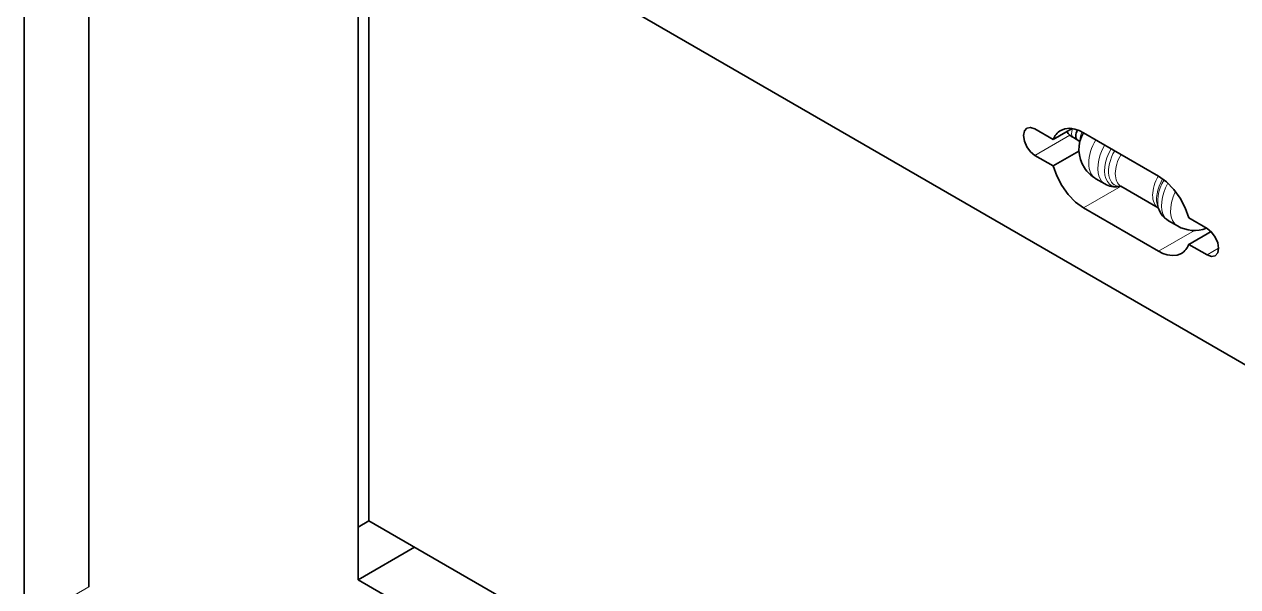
# Model space of a CAD drawing. Extents: x 291 to 834, y 188 to 661.
# Drawn here: x 670.62 to 710.46, y 608.35 to 626.8 of the extents above; entities that cross this region are included whole.
import ezdxf

# ---------------------------------------------------------------- set-up
doc = ezdxf.new("R2010")
doc.units = 0

msp = doc.modelspace()

# ---------------------------------------------------------------- linework, layer by layer
at = {"color": 7, "lineweight": 35}
for p, q in [((670.618, 653.156), (670.618, 607.122)), ((672.74, 648.295), (672.74, 608.347)), ((672.74, 648.295), (672.74, 608.347)), ((681.582, 632.444), (681.582, 610.304)), ((717.478, 611.72), (681.582, 632.444)), ((681.936, 632.24), (681.936, 610.508)), ((717.478, 589.988), (681.936, 610.508)), ((681.581, 608.573), (717.478, 587.848))]:
    msp.add_line(p, q, dxfattribs=at)
at = {"color": 7, "lineweight": 35, "ltscale": 0.017328}
for p, q in [((704.402, 623.016), (703.801, 623.362)), ((703.801, 622.498), (704.402, 622.151)), ((709.458, 620.096), (708.858, 620.443)), ((708.858, 619.578), (709.458, 619.232))]:
    msp.add_line(p, q, dxfattribs=at)
at = {"color": 7, "lineweight": 13, "ltscale": 0.033184}
msp.add_line((703.801, 622.498), (704.951, 623.162), dxfattribs=at)
at = {"color": 7, "lineweight": 35, "ltscale": 0.01812}
msp.add_line((704.402, 623.016), (705.029, 623.378), dxfattribs=at)
at = {"color": 7, "lineweight": 35, "ltscale": 0.071082}
for p, q in [((707.861, 621.819), (705.399, 623.241)), ((705.399, 620.775), (707.861, 619.353))]:
    msp.add_line(p, q, dxfattribs=at)
at = {"color": 7, "lineweight": 35, "ltscale": 0.006209}
msp.add_line((705.066, 623.078), (705.281, 622.954), dxfattribs=at)
at = {"color": 7, "lineweight": 35, "ltscale": 0.002123}
msp.add_line((705.207, 622.997), (705.281, 622.954), dxfattribs=at)
at = {"color": 7, "lineweight": 35, "ltscale": 0.024433}
msp.add_line((704.402, 622.151), (705.248, 622.64), dxfattribs=at)
at = {"color": 7, "lineweight": 35, "ltscale": 0.008566}
msp.add_line((705.797, 621.732), (706.094, 621.561), dxfattribs=at)
at = {"color": 7, "lineweight": 13, "ltscale": 0.035524}
msp.add_line((705.399, 620.775), (706.629, 621.485), dxfattribs=at)
at = {"color": 7, "lineweight": 35, "ltscale": 0.001756}
msp.add_line((706.63, 621.483), (706.56, 621.473), dxfattribs=at)
at = {"color": 7, "lineweight": 35, "ltscale": 0.000147498}
msp.add_line((706.628, 621.483), (706.623, 621.486), dxfattribs=at)
at = {"color": 7, "lineweight": 35, "ltscale": 0.035355}
msp.add_line((706.628, 621.483), (707.853, 620.776), dxfattribs=at)
at = {"color": 7, "lineweight": 35, "ltscale": 0.002462}
msp.add_line((707.841, 620.803), (707.878, 620.712), dxfattribs=at)
at = {"color": 7, "lineweight": 35, "ltscale": 0.008565}
msp.add_line((708.187, 620.352), (708.484, 620.181), dxfattribs=at)
at = {"color": 7, "lineweight": 13, "ltscale": 0.034041}
msp.add_line((707.861, 619.353), (709.04, 620.034), dxfattribs=at)
at = {"color": 7, "lineweight": 35, "ltscale": 0.020973}
msp.add_line((708.858, 619.578), (709.585, 619.998), dxfattribs=at)
at = {"color": 7, "lineweight": 13, "ltscale": 0.010801}
msp.add_line((709.458, 619.232), (709.833, 619.448), dxfattribs=at)
at = {"color": 7, "lineweight": 35, "ltscale": 0.010205}
msp.add_line((681.582, 610.304), (681.936, 610.508), dxfattribs=at)
at = {"color": 7, "lineweight": 35, "ltscale": 0.043304}
msp.add_line((681.581, 610.305), (681.581, 608.573), dxfattribs=at)
at = {"color": 7, "lineweight": 35, "ltscale": 2.59399e-05}
msp.add_line((681.582, 610.304), (681.581, 610.305), dxfattribs=at)
at = {"color": 7, "lineweight": 35, "ltscale": 0.05351}
msp.add_line((681.581, 608.573), (683.435, 609.643), dxfattribs=at)
at = {"color": 7, "lineweight": 13, "ltscale": 0.061238}
msp.add_line((672.74, 608.347), (670.618, 607.122), dxfattribs=at)
at = {"color": 7, "lineweight": 35}
for points in [[(703.537, 623.388), (703.457, 623.297), (703.427, 623.146)], [(703.427, 623.146), (703.457, 622.961), (703.537, 622.777), (703.656, 622.616), (703.801, 622.498)], [(703.801, 623.362), (703.656, 623.412), (703.537, 623.388)], [(705.399, 623.241), (705.255, 623.313), (705.116, 623.36), (704.944, 623.385), (704.787, 623.37), (704.648, 623.315)], [(704.402, 622.151), (704.52, 621.821), (704.686, 621.503), (704.894, 621.214), (705.134, 620.966), (705.399, 620.775)], [(708.858, 620.443), (708.74, 620.773), (708.573, 621.091), (708.366, 621.38), (708.126, 621.628), (707.861, 621.819)], [(709.833, 619.448), (709.803, 619.633), (709.723, 619.817), (709.604, 619.978), (709.458, 620.096)], [(707.861, 619.353), (708.005, 619.281), (708.143, 619.234), (708.316, 619.208), (708.473, 619.224), (708.612, 619.279)], [(709.458, 619.232), (709.604, 619.182), (709.723, 619.206)], [(709.723, 619.206), (709.803, 619.297), (709.833, 619.448)]]:
    msp.add_lwpolyline(points, dxfattribs=at)
for centre, radius, start, end in [((704.954, 622.814), 0.587, 121.4021, 159.9537), ((705.369, 623.626), 0.626, 214.0092, 240.9589), ((706.347, 622.685), 1.1, 149.6474, 213.0552), ((706.347, 622.685), 1.1, 213.0605, 240.001), ((706.454, 622.195), 0.729, 240.3975, 278.3564), ((708.597, 621.005), 0.776, 202.1608, 212.9831), ((708.545, 620.969), 0.713, 212.8418, 239.8923), ((709.034, 621.134), 1.101, 240.0139, 291.3728), ((708.306, 619.78), 0.587, 301.4024, 339.9498)]:
    msp.add_arc(centre, radius, start, end, dxfattribs=at)
at = {"color": 7, "lineweight": 13}
for centre, major_axis, start_param, end_param in [((705.216, 623.338), (-0.15, -0.26), 4.895536, 6.283185), ((705.499, 623.175), (-0.15, -0.26), 4.691409, 5.737651), ((706.347, 622.685), (-0.55, -0.953), 4.705755, 6.283214), ((706.644, 622.514), (0.55, 0.953), 1.564162, 2.856194), ((706.821, 622.412), (0.516, 0.895), 1.56373, 2.856194), ((706.901, 622.365), (-0.484, -0.837), 4.704839, 6.656736), ((707.078, 622.263), (-0.45, -0.779), 4.704276, 6.283214), ((706.644, 622.514), (-0.55, -0.953), 5.997787, 6.283214), ((706.821, 622.412), (-0.516, -0.895), 5.997787, 6.703766), ((708.303, 621.556), (-0.45, -0.779), 4.704276, 6.280281), ((708.48, 621.454), (-0.484, -0.837), 4.713562, 5.862605), ((708.561, 621.407), (0.516, 0.895), 1.578288, 2.721013), ((708.737, 621.305), (0.55, 0.953), 1.605246, 2.856194), ((709.034, 621.134), (-0.55, -0.953), 4.847919, 6.283214), ((708.737, 621.305), (-0.55, -0.953), 5.997787, 6.283214)]:
    msp.add_ellipse(centre, major_axis=major_axis, ratio=0.57735, start_param=start_param, end_param=end_param, dxfattribs=at)
at = {"color": 7, "lineweight": 35}
msp.add_ellipse((705.357, 623.257), major_axis=(-0.15, -0.26), ratio=0.57735, start_param=4.74881, end_param=6.283185, dxfattribs=at)

doc.saveas('drawing.dxf')
